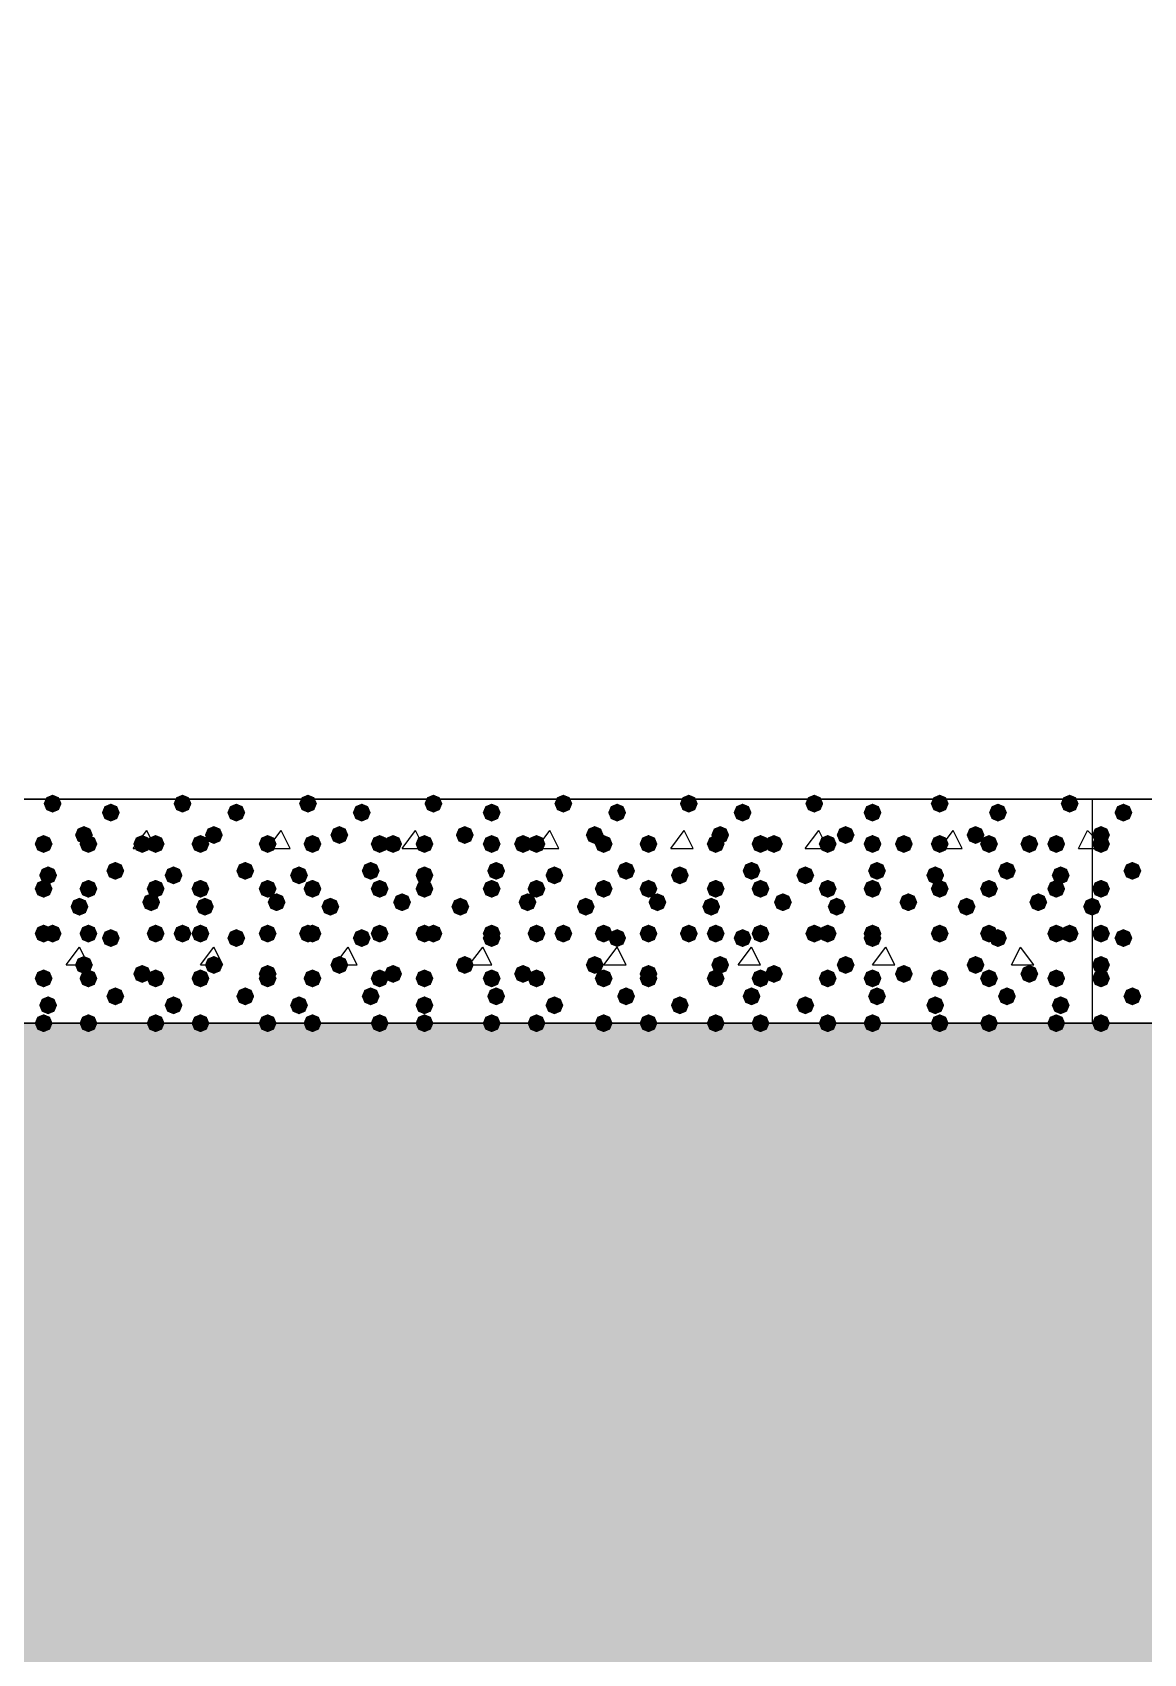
# Model space of a CAD drawing. Header units: millimetres. Extents: x 0 to 420, y 0 to 297.
# Drawn here: x 275.87 to 286.36, y 120.96 to 136.28 of the extents above; entities that cross this region are included whole.
import ezdxf

# ---------------------------------------------------------------- set-up
doc = ezdxf.new("R2010")
doc.units = ezdxf.units.MM
doc.layers.get('0').update_dxf_attribs({"linetype": 'CONTINUOUS'})

msp = doc.modelspace()

# ---------------------------------------------------------------- hatches: boundary and pattern name
at = {"true_color": 0x000008}
for points in [[(276.140333, 128.989667), (276.115463, 128.929871), (276.055667, 128.905), (275.995871, 128.929871), (275.971, 128.989667), (275.995871, 129.049462), (276.055667, 129.074333), (276.115462, 129.049463)], [(276.690667, 128.905), (276.665796, 128.845204), (276.606, 128.820333), (276.546204, 128.845204), (276.521333, 128.905), (276.546204, 128.964796), (276.606, 128.989667), (276.665796, 128.964796)], [(277.368, 128.989667), (277.343129, 128.929871), (277.283333, 128.905), (277.223538, 128.929871), (277.198667, 128.989667), (277.223537, 129.049462), (277.283333, 129.074333), (277.343129, 129.049463)], [(277.876, 128.905), (277.851129, 128.845204), (277.791333, 128.820333), (277.731537, 128.845204), (277.706667, 128.905), (277.731537, 128.964796), (277.791333, 128.989667), (277.851129, 128.964796)], [(278.553333, 128.989667), (278.528462, 128.929871), (278.468667, 128.905), (278.408871, 128.929871), (278.384, 128.989667), (278.408871, 129.049462), (278.468667, 129.074333), (278.528462, 129.049463)], [(279.061333, 128.905), (279.036462, 128.845204), (278.976667, 128.820333), (278.916871, 128.845204), (278.892, 128.905), (278.916871, 128.964796), (278.976667, 128.989667), (279.036462, 128.964796)], [(279.738667, 128.989667), (279.713796, 128.929871), (279.654, 128.905), (279.594204, 128.929871), (279.569333, 128.989667), (279.594204, 129.049462), (279.654, 129.074333), (279.713796, 129.049463)], [(280.289, 128.905), (280.264129, 128.845204), (280.204333, 128.820333), (280.144538, 128.845204), (280.119667, 128.905), (280.144537, 128.964796), (280.204333, 128.989667), (280.264129, 128.964796)], [(280.966333, 128.989667), (280.941462, 128.929871), (280.881667, 128.905), (280.821871, 128.929871), (280.797, 128.989667), (280.821871, 129.049462), (280.881667, 129.074333), (280.941462, 129.049463)], [(281.474333, 128.905), (281.449462, 128.845204), (281.389667, 128.820333), (281.329871, 128.845204), (281.305, 128.905), (281.329871, 128.964796), (281.389667, 128.989667), (281.449462, 128.964796)], [(282.151667, 128.989667), (282.126796, 128.929871), (282.067, 128.905), (282.007204, 128.929871), (281.982333, 128.989667), (282.007204, 129.049462), (282.067, 129.074333), (282.126796, 129.049463)], [(282.659667, 128.905), (282.634796, 128.845204), (282.575, 128.820333), (282.515204, 128.845204), (282.490333, 128.905), (282.515204, 128.964796), (282.575, 128.989667), (282.634796, 128.964796)], [(283.337, 128.989667), (283.312129, 128.929871), (283.252333, 128.905), (283.192538, 128.929871), (283.167667, 128.989667), (283.192537, 129.049462), (283.252333, 129.074333), (283.312129, 129.049463)], [(283.887333, 128.905), (283.862462, 128.845204), (283.802667, 128.820333), (283.742871, 128.845204), (283.718, 128.905), (283.742871, 128.964796), (283.802667, 128.989667), (283.862462, 128.964796)], [(284.522333, 128.989667), (284.497462, 128.929871), (284.437667, 128.905), (284.377871, 128.929871), (284.353, 128.989667), (284.377871, 129.049462), (284.437667, 129.074333), (284.497462, 129.049463)], [(285.072667, 128.905), (285.047796, 128.845204), (284.988, 128.820333), (284.928204, 128.845204), (284.903333, 128.905), (284.928204, 128.964796), (284.988, 128.989667), (285.047796, 128.964796)], [(285.75, 128.989667), (285.725129, 128.929871), (285.665333, 128.905), (285.605537, 128.929871), (285.580667, 128.989667), (285.605537, 129.049462), (285.665333, 129.074333), (285.725129, 129.049463)], [(276.055667, 128.608667), (276.030796, 128.548871), (275.971, 128.524), (275.911204, 128.548871), (275.886333, 128.608667), (275.911204, 128.668462), (275.971, 128.693333), (276.030796, 128.668463)], [(276.436667, 128.693333), (276.411796, 128.633537), (276.352, 128.608667), (276.292204, 128.633537), (276.267333, 128.693333), (276.292204, 128.753129), (276.352, 128.778), (276.411796, 128.753129)], [(276.479, 128.608667), (276.454129, 128.548871), (276.394333, 128.524), (276.334538, 128.548871), (276.309667, 128.608667), (276.334537, 128.668462), (276.394333, 128.693333), (276.454129, 128.668463)], [(276.987, 128.608667), (276.962129, 128.548871), (276.902333, 128.524), (276.842538, 128.548871), (276.817667, 128.608667), (276.842537, 128.668462), (276.902333, 128.693333), (276.962129, 128.668463)], [(277.114, 128.608667), (277.089129, 128.548871), (277.029333, 128.524), (276.969538, 128.548871), (276.944667, 128.608667), (276.969537, 128.668462), (277.029333, 128.693333), (277.089129, 128.668463)], [(277.537333, 128.608667), (277.512462, 128.548871), (277.452667, 128.524), (277.392871, 128.548871), (277.368, 128.608667), (277.392871, 128.668462), (277.452667, 128.693333), (277.512462, 128.668463)], [(277.664333, 128.693333), (277.639462, 128.633537), (277.579667, 128.608667), (277.519871, 128.633537), (277.495, 128.693333), (277.519871, 128.753129), (277.579667, 128.778), (277.639462, 128.753129)], [(278.172333, 128.608667), (278.147462, 128.548871), (278.087667, 128.524), (278.027871, 128.548871), (278.003, 128.608667), (278.027871, 128.668462), (278.087667, 128.693333), (278.147462, 128.668463)], [(278.172333, 128.608667), (278.147462, 128.548871), (278.087667, 128.524), (278.027871, 128.548871), (278.003, 128.608667), (278.027871, 128.668462), (278.087667, 128.693333), (278.147462, 128.668463)], [(278.595667, 128.608667), (278.570796, 128.548871), (278.511, 128.524), (278.451204, 128.548871), (278.426333, 128.608667), (278.451204, 128.668462), (278.511, 128.693333), (278.570796, 128.668463)], [(278.849667, 128.693333), (278.824796, 128.633537), (278.765, 128.608667), (278.705204, 128.633537), (278.680333, 128.693333), (278.705204, 128.753129), (278.765, 128.778), (278.824796, 128.753129)], [(279.230667, 128.608667), (279.205796, 128.548871), (279.146, 128.524), (279.086204, 128.548871), (279.061333, 128.608667), (279.086204, 128.668462), (279.146, 128.693333), (279.205796, 128.668463)], [(279.357667, 128.608667), (279.332796, 128.548871), (279.273, 128.524), (279.213204, 128.548871), (279.188333, 128.608667), (279.213204, 128.668462), (279.273, 128.693333), (279.332796, 128.668463)], [(279.654, 128.608667), (279.629129, 128.548871), (279.569333, 128.524), (279.509537, 128.548871), (279.484667, 128.608667), (279.509537, 128.668462), (279.569333, 128.693333), (279.629129, 128.668463)], [(280.035, 128.693333), (280.010129, 128.633537), (279.950333, 128.608667), (279.890538, 128.633537), (279.865667, 128.693333), (279.890537, 128.753129), (279.950333, 128.778), (280.010129, 128.753129)], [(280.289, 128.608667), (280.264129, 128.548871), (280.204333, 128.524), (280.144538, 128.548871), (280.119667, 128.608667), (280.144537, 128.668462), (280.204333, 128.693333), (280.264129, 128.668463)], [(280.585333, 128.608667), (280.560462, 128.548871), (280.500667, 128.524), (280.440871, 128.548871), (280.416, 128.608667), (280.440871, 128.668462), (280.500667, 128.693333), (280.560462, 128.668463)], [(280.712333, 128.608667), (280.687462, 128.548871), (280.627667, 128.524), (280.567871, 128.548871), (280.543, 128.608667), (280.567871, 128.668462), (280.627667, 128.693333), (280.687462, 128.668463)], [(281.262667, 128.693333), (281.237796, 128.633537), (281.178, 128.608667), (281.118204, 128.633537), (281.093333, 128.693333), (281.118204, 128.753129), (281.178, 128.778), (281.237796, 128.753129)], [(281.347333, 128.608667), (281.322462, 128.548871), (281.262667, 128.524), (281.202871, 128.548871), (281.178, 128.608667), (281.202871, 128.668462), (281.262667, 128.693333), (281.322462, 128.668463)], [(281.770667, 128.608667), (281.745796, 128.548871), (281.686, 128.524), (281.626204, 128.548871), (281.601333, 128.608667), (281.626204, 128.668462), (281.686, 128.693333), (281.745796, 128.668463)], [(281.770667, 128.608667), (281.745796, 128.548871), (281.686, 128.524), (281.626204, 128.548871), (281.601333, 128.608667), (281.626204, 128.668462), (281.686, 128.693333), (281.745796, 128.668463)], [(282.405667, 128.608667), (282.380796, 128.548871), (282.321, 128.524), (282.261204, 128.548871), (282.236333, 128.608667), (282.261204, 128.668462), (282.321, 128.693333), (282.380796, 128.668463)], [(282.448, 128.693333), (282.423129, 128.633537), (282.363333, 128.608667), (282.303538, 128.633537), (282.278667, 128.693333), (282.303537, 128.753129), (282.363333, 128.778), (282.423129, 128.753129)], [(282.829, 128.608667), (282.804129, 128.548871), (282.744333, 128.524), (282.684538, 128.548871), (282.659667, 128.608667), (282.684537, 128.668462), (282.744333, 128.693333), (282.804129, 128.668463)], [(282.956, 128.608667), (282.931129, 128.548871), (282.871333, 128.524), (282.811537, 128.548871), (282.786667, 128.608667), (282.811537, 128.668462), (282.871333, 128.693333), (282.931129, 128.668463)], [(283.464, 128.608667), (283.439129, 128.548871), (283.379333, 128.524), (283.319538, 128.548871), (283.294667, 128.608667), (283.319537, 128.668462), (283.379333, 128.693333), (283.439129, 128.668463)], [(283.633333, 128.693333), (283.608462, 128.633537), (283.548667, 128.608667), (283.488871, 128.633537), (283.464, 128.693333), (283.488871, 128.753129), (283.548667, 128.778), (283.608462, 128.753129)], [(283.887333, 128.608667), (283.862462, 128.548871), (283.802667, 128.524), (283.742871, 128.548871), (283.718, 128.608667), (283.742871, 128.668462), (283.802667, 128.693333), (283.862462, 128.668463)], [(284.183667, 128.608667), (284.158796, 128.548871), (284.099, 128.524), (284.039204, 128.548871), (284.014333, 128.608667), (284.039204, 128.668462), (284.099, 128.693333), (284.158796, 128.668463)], [(284.522333, 128.608667), (284.497462, 128.548871), (284.437667, 128.524), (284.377871, 128.548871), (284.353, 128.608667), (284.377871, 128.668462), (284.437667, 128.693333), (284.497462, 128.668463)], [(284.861, 128.693333), (284.836129, 128.633537), (284.776333, 128.608667), (284.716537, 128.633537), (284.691667, 128.693333), (284.716537, 128.753129), (284.776333, 128.778), (284.836129, 128.753129)], [(284.988, 128.608667), (284.963129, 128.548871), (284.903333, 128.524), (284.843538, 128.548871), (284.818667, 128.608667), (284.843537, 128.668462), (284.903333, 128.693333), (284.963129, 128.668463)], [(285.369, 128.608667), (285.344129, 128.548871), (285.284333, 128.524), (285.224538, 128.548871), (285.199667, 128.608667), (285.224537, 128.668462), (285.284333, 128.693333), (285.344129, 128.668463)], [(285.623, 128.608667), (285.598129, 128.548871), (285.538333, 128.524), (285.478538, 128.548871), (285.453667, 128.608667), (285.478537, 128.668462), (285.538333, 128.693333), (285.598129, 128.668463)], [(276.098, 128.312333), (276.073129, 128.252537), (276.013333, 128.227667), (275.953538, 128.252537), (275.928667, 128.312333), (275.953537, 128.372129), (276.013333, 128.397), (276.073129, 128.372129)], [(276.733, 128.354667), (276.708129, 128.294871), (276.648333, 128.27), (276.588538, 128.294871), (276.563667, 128.354667), (276.588537, 128.414462), (276.648333, 128.439333), (276.708129, 128.414463)], [(277.283333, 128.312333), (277.258462, 128.252537), (277.198667, 128.227667), (277.138871, 128.252537), (277.114, 128.312333), (277.138871, 128.372129), (277.198667, 128.397), (277.258462, 128.372129)], [(277.960667, 128.354667), (277.935796, 128.294871), (277.876, 128.27), (277.816204, 128.294871), (277.791333, 128.354667), (277.816204, 128.414462), (277.876, 128.439333), (277.935796, 128.414463)], [(278.468667, 128.312333), (278.443796, 128.252537), (278.384, 128.227667), (278.324204, 128.252537), (278.299333, 128.312333), (278.324204, 128.372129), (278.384, 128.397), (278.443796, 128.372129)], [(279.146, 128.354667), (279.121129, 128.294871), (279.061333, 128.27), (279.001537, 128.294871), (278.976667, 128.354667), (279.001537, 128.414462), (279.061333, 128.439333), (279.121129, 128.414463)], [(279.654, 128.312333), (279.629129, 128.252537), (279.569333, 128.227667), (279.509537, 128.252537), (279.484667, 128.312333), (279.509537, 128.372129), (279.569333, 128.397), (279.629129, 128.372129)], [(280.331333, 128.354667), (280.306462, 128.294871), (280.246667, 128.27), (280.186871, 128.294871), (280.162, 128.354667), (280.186871, 128.414462), (280.246667, 128.439333), (280.306462, 128.414463)], [(280.881667, 128.312333), (280.856796, 128.252537), (280.797, 128.227667), (280.737204, 128.252537), (280.712333, 128.312333), (280.737204, 128.372129), (280.797, 128.397), (280.856796, 128.372129)], [(281.559, 128.354667), (281.534129, 128.294871), (281.474333, 128.27), (281.414538, 128.294871), (281.389667, 128.354667), (281.414537, 128.414462), (281.474333, 128.439333), (281.534129, 128.414463)], [(282.067, 128.312333), (282.042129, 128.252537), (281.982333, 128.227667), (281.922538, 128.252537), (281.897667, 128.312333), (281.922537, 128.372129), (281.982333, 128.397), (282.042129, 128.372129)], [(282.744333, 128.354667), (282.719462, 128.294871), (282.659667, 128.27), (282.599871, 128.294871), (282.575, 128.354667), (282.599871, 128.414462), (282.659667, 128.439333), (282.719462, 128.414463)], [(283.252333, 128.312333), (283.227463, 128.252537), (283.167667, 128.227667), (283.107871, 128.252537), (283.083, 128.312333), (283.107871, 128.372129), (283.167667, 128.397), (283.227462, 128.372129)], [(283.929667, 128.354667), (283.904796, 128.294871), (283.845, 128.27), (283.785204, 128.294871), (283.760333, 128.354667), (283.785204, 128.414462), (283.845, 128.439333), (283.904796, 128.414463)], [(284.48, 128.312333), (284.455129, 128.252537), (284.395333, 128.227667), (284.335537, 128.252537), (284.310667, 128.312333), (284.335537, 128.372129), (284.395333, 128.397), (284.455129, 128.372129)], [(285.157333, 128.354667), (285.132462, 128.294871), (285.072667, 128.27), (285.012871, 128.294871), (284.988, 128.354667), (285.012871, 128.414462), (285.072667, 128.439333), (285.132462, 128.414463)], [(285.665333, 128.312333), (285.640463, 128.252537), (285.580667, 128.227667), (285.520871, 128.252537), (285.496, 128.312333), (285.520871, 128.372129), (285.580667, 128.397), (285.640462, 128.372129)], [(276.055667, 128.185333), (276.030796, 128.125538), (275.971, 128.100667), (275.911204, 128.125538), (275.886333, 128.185333), (275.911204, 128.245129), (275.971, 128.27), (276.030796, 128.245129)], [(276.479, 128.185333), (276.454129, 128.125538), (276.394333, 128.100667), (276.334538, 128.125538), (276.309667, 128.185333), (276.334537, 128.245129), (276.394333, 128.27), (276.454129, 128.245129)], [(277.114, 128.185333), (277.089129, 128.125538), (277.029333, 128.100667), (276.969538, 128.125538), (276.944667, 128.185333), (276.969537, 128.245129), (277.029333, 128.27), (277.089129, 128.245129)], [(277.537333, 128.185333), (277.512462, 128.125538), (277.452667, 128.100667), (277.392871, 128.125538), (277.368, 128.185333), (277.392871, 128.245129), (277.452667, 128.27), (277.512462, 128.245129)], [(278.172333, 128.185333), (278.147462, 128.125538), (278.087667, 128.100667), (278.027871, 128.125538), (278.003, 128.185333), (278.027871, 128.245129), (278.087667, 128.27), (278.147462, 128.245129)], [(278.595667, 128.185333), (278.570796, 128.125538), (278.511, 128.100667), (278.451204, 128.125538), (278.426333, 128.185333), (278.451204, 128.245129), (278.511, 128.27), (278.570796, 128.245129)], [(279.230667, 128.185333), (279.205796, 128.125538), (279.146, 128.100667), (279.086204, 128.125538), (279.061333, 128.185333), (279.086204, 128.245129), (279.146, 128.27), (279.205796, 128.245129)], [(279.654, 128.185333), (279.629129, 128.125538), (279.569333, 128.100667), (279.509537, 128.125538), (279.484667, 128.185333), (279.509537, 128.245129), (279.569333, 128.27), (279.629129, 128.245129)], [(280.289, 128.185333), (280.264129, 128.125538), (280.204333, 128.100667), (280.144538, 128.125538), (280.119667, 128.185333), (280.144537, 128.245129), (280.204333, 128.27), (280.264129, 128.245129)], [(280.712333, 128.185333), (280.687462, 128.125538), (280.627667, 128.100667), (280.567871, 128.125538), (280.543, 128.185333), (280.567871, 128.245129), (280.627667, 128.27), (280.687462, 128.245129)], [(281.347333, 128.185333), (281.322462, 128.125538), (281.262667, 128.100667), (281.202871, 128.125538), (281.178, 128.185333), (281.202871, 128.245129), (281.262667, 128.27), (281.322462, 128.245129)], [(281.770667, 128.185333), (281.745796, 128.125538), (281.686, 128.100667), (281.626204, 128.125538), (281.601333, 128.185333), (281.626204, 128.245129), (281.686, 128.27), (281.745796, 128.245129)], [(282.405667, 128.185333), (282.380796, 128.125538), (282.321, 128.100667), (282.261204, 128.125538), (282.236333, 128.185333), (282.261204, 128.245129), (282.321, 128.27), (282.380796, 128.245129)], [(282.829, 128.185333), (282.804129, 128.125538), (282.744333, 128.100667), (282.684538, 128.125538), (282.659667, 128.185333), (282.684537, 128.245129), (282.744333, 128.27), (282.804129, 128.245129)], [(283.464, 128.185333), (283.439129, 128.125538), (283.379333, 128.100667), (283.319538, 128.125538), (283.294667, 128.185333), (283.319537, 128.245129), (283.379333, 128.27), (283.439129, 128.245129)], [(283.887333, 128.185333), (283.862462, 128.125538), (283.802667, 128.100667), (283.742871, 128.125538), (283.718, 128.185333), (283.742871, 128.245129), (283.802667, 128.27), (283.862462, 128.245129)], [(284.522333, 128.185333), (284.497462, 128.125538), (284.437667, 128.100667), (284.377871, 128.125538), (284.353, 128.185333), (284.377871, 128.245129), (284.437667, 128.27), (284.497462, 128.245129)], [(284.988, 128.185333), (284.963129, 128.125538), (284.903333, 128.100667), (284.843538, 128.125538), (284.818667, 128.185333), (284.843537, 128.245129), (284.903333, 128.27), (284.963129, 128.245129)], [(285.623, 128.185333), (285.598129, 128.125538), (285.538333, 128.100667), (285.478538, 128.125538), (285.453667, 128.185333), (285.478537, 128.245129), (285.538333, 128.27), (285.598129, 128.245129)], [(276.394333, 128.016), (276.369462, 127.956204), (276.309667, 127.931333), (276.249871, 127.956204), (276.225, 128.016), (276.249871, 128.075796), (276.309667, 128.100667), (276.369462, 128.075796)], [(277.071667, 128.058333), (277.046796, 127.998538), (276.987, 127.973667), (276.927204, 127.998538), (276.902333, 128.058333), (276.927204, 128.118129), (276.987, 128.143), (277.046796, 128.118129)], [(277.579667, 128.016), (277.554796, 127.956204), (277.495, 127.931333), (277.435204, 127.956204), (277.410333, 128.016), (277.435204, 128.075796), (277.495, 128.100667), (277.554796, 128.075796)], [(278.257, 128.058333), (278.232129, 127.998538), (278.172333, 127.973667), (278.112538, 127.998538), (278.087667, 128.058333), (278.112537, 128.118129), (278.172333, 128.143), (278.232129, 128.118129)], [(278.765, 128.016), (278.740129, 127.956204), (278.680333, 127.931333), (278.620538, 127.956204), (278.595667, 128.016), (278.620537, 128.075796), (278.680333, 128.100667), (278.740129, 128.075796)], [(279.442333, 128.058333), (279.417462, 127.998538), (279.357667, 127.973667), (279.297871, 127.998538), (279.273, 128.058333), (279.297871, 128.118129), (279.357667, 128.143), (279.417462, 128.118129)], [(279.992667, 128.016), (279.967796, 127.956204), (279.908, 127.931333), (279.848204, 127.956204), (279.823333, 128.016), (279.848204, 128.075796), (279.908, 128.100667), (279.967796, 128.075796)], [(280.627667, 128.058333), (280.602796, 127.998538), (280.543, 127.973667), (280.483204, 127.998538), (280.458333, 128.058333), (280.483204, 128.118129), (280.543, 128.143), (280.602796, 128.118129)], [(281.178, 128.016), (281.153129, 127.956204), (281.093333, 127.931333), (281.033537, 127.956204), (281.008667, 128.016), (281.033537, 128.075796), (281.093333, 128.100667), (281.153129, 128.075796)], [(281.855333, 128.058333), (281.830462, 127.998538), (281.770667, 127.973667), (281.710871, 127.998538), (281.686, 128.058333), (281.710871, 128.118129), (281.770667, 128.143), (281.830462, 128.118129)], [(282.363333, 128.016), (282.338462, 127.956204), (282.278667, 127.931333), (282.218871, 127.956204), (282.194, 128.016), (282.218871, 128.075796), (282.278667, 128.100667), (282.338462, 128.075796)], [(283.040667, 128.058333), (283.015796, 127.998538), (282.956, 127.973667), (282.896204, 127.998538), (282.871333, 128.058333), (282.896204, 128.118129), (282.956, 128.143), (283.015796, 128.118129)], [(283.548667, 128.016), (283.523796, 127.956204), (283.464, 127.931333), (283.404204, 127.956204), (283.379333, 128.016), (283.404204, 128.075796), (283.464, 128.100667), (283.523796, 128.075796)], [(284.226, 128.058333), (284.201129, 127.998538), (284.141333, 127.973667), (284.081537, 127.998538), (284.056667, 128.058333), (284.081537, 128.118129), (284.141333, 128.143), (284.201129, 128.118129)], [(284.776333, 128.016), (284.751463, 127.956204), (284.691667, 127.931333), (284.631871, 127.956204), (284.607, 128.016), (284.631871, 128.075796), (284.691667, 128.100667), (284.751462, 128.075796)], [(285.453667, 128.058333), (285.428796, 127.998538), (285.369, 127.973667), (285.309204, 127.998538), (285.284333, 128.058333), (285.309204, 128.118129), (285.369, 128.143), (285.428796, 128.118129)], [(276.055667, 127.762), (276.030796, 127.702204), (275.971, 127.677333), (275.911204, 127.702204), (275.886333, 127.762), (275.911204, 127.821796), (275.971, 127.846667), (276.030796, 127.821796)], [(276.140333, 127.762), (276.115463, 127.702204), (276.055667, 127.677333), (275.995871, 127.702204), (275.971, 127.762), (275.995871, 127.821796), (276.055667, 127.846667), (276.115462, 127.821796)], [(276.479, 127.762), (276.454129, 127.702204), (276.394333, 127.677333), (276.334538, 127.702204), (276.309667, 127.762), (276.334537, 127.821796), (276.394333, 127.846667), (276.454129, 127.821796)], [(276.690667, 127.719667), (276.665796, 127.659871), (276.606, 127.635), (276.546204, 127.659871), (276.521333, 127.719667), (276.546204, 127.779462), (276.606, 127.804333), (276.665796, 127.779463)], [(277.114, 127.762), (277.089129, 127.702204), (277.029333, 127.677333), (276.969538, 127.702204), (276.944667, 127.762), (276.969537, 127.821796), (277.029333, 127.846667), (277.089129, 127.821796)], [(277.368, 127.762), (277.343129, 127.702204), (277.283333, 127.677333), (277.223538, 127.702204), (277.198667, 127.762), (277.223537, 127.821796), (277.283333, 127.846667), (277.343129, 127.821796)], [(277.537333, 127.762), (277.512462, 127.702204), (277.452667, 127.677333), (277.392871, 127.702204), (277.368, 127.762), (277.392871, 127.821796), (277.452667, 127.846667), (277.512462, 127.821796)], [(277.876, 127.719667), (277.851129, 127.659871), (277.791333, 127.635), (277.731537, 127.659871), (277.706667, 127.719667), (277.731537, 127.779462), (277.791333, 127.804333), (277.851129, 127.779463)], [(278.172333, 127.762), (278.147462, 127.702204), (278.087667, 127.677333), (278.027871, 127.702204), (278.003, 127.762), (278.027871, 127.821796), (278.087667, 127.846667), (278.147462, 127.821796)], [(278.553333, 127.762), (278.528462, 127.702204), (278.468667, 127.677333), (278.408871, 127.702204), (278.384, 127.762), (278.408871, 127.821796), (278.468667, 127.846667), (278.528462, 127.821796)], [(278.595667, 127.762), (278.570796, 127.702204), (278.511, 127.677333), (278.451204, 127.702204), (278.426333, 127.762), (278.451204, 127.821796), (278.511, 127.846667), (278.570796, 127.821796)], [(279.061333, 127.719667), (279.036462, 127.659871), (278.976667, 127.635), (278.916871, 127.659871), (278.892, 127.719667), (278.916871, 127.779462), (278.976667, 127.804333), (279.036462, 127.779463)], [(279.230667, 127.762), (279.205796, 127.702204), (279.146, 127.677333), (279.086204, 127.702204), (279.061333, 127.762), (279.086204, 127.821796), (279.146, 127.846667), (279.205796, 127.821796)], [(279.654, 127.762), (279.629129, 127.702204), (279.569333, 127.677333), (279.509537, 127.702204), (279.484667, 127.762), (279.509537, 127.821796), (279.569333, 127.846667), (279.629129, 127.821796)], [(279.738667, 127.762), (279.713796, 127.702204), (279.654, 127.677333), (279.594204, 127.702204), (279.569333, 127.762), (279.594204, 127.821796), (279.654, 127.846667), (279.713796, 127.821796)], [(280.289, 127.762), (280.264129, 127.702204), (280.204333, 127.677333), (280.144538, 127.702204), (280.119667, 127.762), (280.144537, 127.821796), (280.204333, 127.846667), (280.264129, 127.821796)], [(280.289, 127.719667), (280.264129, 127.659871), (280.204333, 127.635), (280.144538, 127.659871), (280.119667, 127.719667), (280.144537, 127.779462), (280.204333, 127.804333), (280.264129, 127.779463)], [(280.712333, 127.762), (280.687462, 127.702204), (280.627667, 127.677333), (280.567871, 127.702204), (280.543, 127.762), (280.567871, 127.821796), (280.627667, 127.846667), (280.687462, 127.821796)], [(280.966333, 127.762), (280.941462, 127.702204), (280.881667, 127.677333), (280.821871, 127.702204), (280.797, 127.762), (280.821871, 127.821796), (280.881667, 127.846667), (280.941462, 127.821796)], [(281.347333, 127.762), (281.322462, 127.702204), (281.262667, 127.677333), (281.202871, 127.702204), (281.178, 127.762), (281.202871, 127.821796), (281.262667, 127.846667), (281.322462, 127.821796)], [(281.474333, 127.719667), (281.449462, 127.659871), (281.389667, 127.635), (281.329871, 127.659871), (281.305, 127.719667), (281.329871, 127.779462), (281.389667, 127.804333), (281.449462, 127.779463)], [(281.770667, 127.762), (281.745796, 127.702204), (281.686, 127.677333), (281.626204, 127.702204), (281.601333, 127.762), (281.626204, 127.821796), (281.686, 127.846667), (281.745796, 127.821796)], [(282.151667, 127.762), (282.126796, 127.702204), (282.067, 127.677333), (282.007204, 127.702204), (281.982333, 127.762), (282.007204, 127.821796), (282.067, 127.846667), (282.126796, 127.821796)], [(282.405667, 127.762), (282.380796, 127.702204), (282.321, 127.677333), (282.261204, 127.702204), (282.236333, 127.762), (282.261204, 127.821796), (282.321, 127.846667), (282.380796, 127.821796)], [(282.659667, 127.719667), (282.634796, 127.659871), (282.575, 127.635), (282.515204, 127.659871), (282.490333, 127.719667), (282.515204, 127.779462), (282.575, 127.804333), (282.634796, 127.779463)], [(282.829, 127.762), (282.804129, 127.702204), (282.744333, 127.677333), (282.684538, 127.702204), (282.659667, 127.762), (282.684537, 127.821796), (282.744333, 127.846667), (282.804129, 127.821796)], [(283.337, 127.762), (283.312129, 127.702204), (283.252333, 127.677333), (283.192538, 127.702204), (283.167667, 127.762), (283.192537, 127.821796), (283.252333, 127.846667), (283.312129, 127.821796)], [(283.464, 127.762), (283.439129, 127.702204), (283.379333, 127.677333), (283.319538, 127.702204), (283.294667, 127.762), (283.319537, 127.821796), (283.379333, 127.846667), (283.439129, 127.821796)], [(283.887333, 127.762), (283.862462, 127.702204), (283.802667, 127.677333), (283.742871, 127.702204), (283.718, 127.762), (283.742871, 127.821796), (283.802667, 127.846667), (283.862462, 127.821796)], [(283.887333, 127.719667), (283.862462, 127.659871), (283.802667, 127.635), (283.742871, 127.659871), (283.718, 127.719667), (283.742871, 127.779462), (283.802667, 127.804333), (283.862462, 127.779463)], [(284.522333, 127.762), (284.497462, 127.702204), (284.437667, 127.677333), (284.377871, 127.702204), (284.353, 127.762), (284.377871, 127.821796), (284.437667, 127.846667), (284.497462, 127.821796)], [(284.522333, 127.762), (284.497462, 127.702204), (284.437667, 127.677333), (284.377871, 127.702204), (284.353, 127.762), (284.377871, 127.821796), (284.437667, 127.846667), (284.497462, 127.821796)], [(284.988, 127.762), (284.963129, 127.702204), (284.903333, 127.677333), (284.843538, 127.702204), (284.818667, 127.762), (284.843537, 127.821796), (284.903333, 127.846667), (284.963129, 127.821796)], [(285.072667, 127.719667), (285.047796, 127.659871), (284.988, 127.635), (284.928204, 127.659871), (284.903333, 127.719667), (284.928204, 127.779462), (284.988, 127.804333), (285.047796, 127.779463)], [(285.623, 127.762), (285.598129, 127.702204), (285.538333, 127.677333), (285.478538, 127.702204), (285.453667, 127.762), (285.478537, 127.821796), (285.538333, 127.846667), (285.598129, 127.821796)], [(285.75, 127.762), (285.725129, 127.702204), (285.665333, 127.677333), (285.605537, 127.702204), (285.580667, 127.762), (285.605537, 127.821796), (285.665333, 127.846667), (285.725129, 127.821796)], [(276.436667, 127.465667), (276.411796, 127.405871), (276.352, 127.381), (276.292204, 127.405871), (276.267333, 127.465667), (276.292204, 127.525462), (276.352, 127.550333), (276.411796, 127.525463)], [(276.987, 127.381), (276.962129, 127.321204), (276.902333, 127.296333), (276.842538, 127.321204), (276.817667, 127.381), (276.842537, 127.440796), (276.902333, 127.465667), (276.962129, 127.440796)], [(277.664333, 127.465667), (277.639462, 127.405871), (277.579667, 127.381), (277.519871, 127.405871), (277.495, 127.465667), (277.519871, 127.525462), (277.579667, 127.550333), (277.639462, 127.525463)], [(278.172333, 127.381), (278.147462, 127.321204), (278.087667, 127.296333), (278.027871, 127.321204), (278.003, 127.381), (278.027871, 127.440796), (278.087667, 127.465667), (278.147462, 127.440796)], [(278.849667, 127.465667), (278.824796, 127.405871), (278.765, 127.381), (278.705204, 127.405871), (278.680333, 127.465667), (278.705204, 127.525462), (278.765, 127.550333), (278.824796, 127.525463)], [(279.357667, 127.381), (279.332796, 127.321204), (279.273, 127.296333), (279.213204, 127.321204), (279.188333, 127.381), (279.213204, 127.440796), (279.273, 127.465667), (279.332796, 127.440796)], [(280.035, 127.465667), (280.010129, 127.405871), (279.950333, 127.381), (279.890538, 127.405871), (279.865667, 127.465667), (279.890537, 127.525462), (279.950333, 127.550333), (280.010129, 127.525463)], [(280.585333, 127.381), (280.560462, 127.321204), (280.500667, 127.296333), (280.440871, 127.321204), (280.416, 127.381), (280.440871, 127.440796), (280.500667, 127.465667), (280.560462, 127.440796)], [(281.262667, 127.465667), (281.237796, 127.405871), (281.178, 127.381), (281.118204, 127.405871), (281.093333, 127.465667), (281.118204, 127.525462), (281.178, 127.550333), (281.237796, 127.525463)], [(281.770667, 127.381), (281.745796, 127.321204), (281.686, 127.296333), (281.626204, 127.321204), (281.601333, 127.381), (281.626204, 127.440796), (281.686, 127.465667), (281.745796, 127.440796)], [(282.448, 127.465667), (282.423129, 127.405871), (282.363333, 127.381), (282.303538, 127.405871), (282.278667, 127.465667), (282.303537, 127.525462), (282.363333, 127.550333), (282.423129, 127.525463)], [(282.956, 127.381), (282.931129, 127.321204), (282.871333, 127.296333), (282.811537, 127.321204), (282.786667, 127.381), (282.811537, 127.440796), (282.871333, 127.465667), (282.931129, 127.440796)], [(283.633333, 127.465667), (283.608462, 127.405871), (283.548667, 127.381), (283.488871, 127.405871), (283.464, 127.465667), (283.488871, 127.525462), (283.548667, 127.550333), (283.608462, 127.525463)], [(284.183667, 127.381), (284.158796, 127.321204), (284.099, 127.296333), (284.039204, 127.321204), (284.014333, 127.381), (284.039204, 127.440796), (284.099, 127.465667), (284.158796, 127.440796)], [(284.861, 127.465667), (284.836129, 127.405871), (284.776333, 127.381), (284.716537, 127.405871), (284.691667, 127.465667), (284.716537, 127.525462), (284.776333, 127.550333), (284.836129, 127.525463)], [(285.369, 127.381), (285.344129, 127.321204), (285.284333, 127.296333), (285.224538, 127.321204), (285.199667, 127.381), (285.224537, 127.440796), (285.284333, 127.465667), (285.344129, 127.440796)], [(276.055667, 127.338667), (276.030796, 127.278871), (275.971, 127.254), (275.911204, 127.278871), (275.886333, 127.338667), (275.911204, 127.398462), (275.971, 127.423333), (276.030796, 127.398463)], [(276.479, 127.338667), (276.454129, 127.278871), (276.394333, 127.254), (276.334538, 127.278871), (276.309667, 127.338667), (276.334537, 127.398462), (276.394333, 127.423333), (276.454129, 127.398463)], [(277.114, 127.338667), (277.089129, 127.278871), (277.029333, 127.254), (276.969538, 127.278871), (276.944667, 127.338667), (276.969537, 127.398462), (277.029333, 127.423333), (277.089129, 127.398463)], [(277.537333, 127.338667), (277.512462, 127.278871), (277.452667, 127.254), (277.392871, 127.278871), (277.368, 127.338667), (277.392871, 127.398462), (277.452667, 127.423333), (277.512462, 127.398463)], [(278.172333, 127.338667), (278.147462, 127.278871), (278.087667, 127.254), (278.027871, 127.278871), (278.003, 127.338667), (278.027871, 127.398462), (278.087667, 127.423333), (278.147462, 127.398463)], [(278.595667, 127.338667), (278.570796, 127.278871), (278.511, 127.254), (278.451204, 127.278871), (278.426333, 127.338667), (278.451204, 127.398462), (278.511, 127.423333), (278.570796, 127.398463)], [(279.230667, 127.338667), (279.205796, 127.278871), (279.146, 127.254), (279.086204, 127.278871), (279.061333, 127.338667), (279.086204, 127.398462), (279.146, 127.423333), (279.205796, 127.398463)], [(279.654, 127.338667), (279.629129, 127.278871), (279.569333, 127.254), (279.509537, 127.278871), (279.484667, 127.338667), (279.509537, 127.398462), (279.569333, 127.423333), (279.629129, 127.398463)], [(280.289, 127.338667), (280.264129, 127.278871), (280.204333, 127.254), (280.144538, 127.278871), (280.119667, 127.338667), (280.144537, 127.398462), (280.204333, 127.423333), (280.264129, 127.398463)], [(280.712333, 127.338667), (280.687462, 127.278871), (280.627667, 127.254), (280.567871, 127.278871), (280.543, 127.338667), (280.567871, 127.398462), (280.627667, 127.423333), (280.687462, 127.398463)], [(281.347333, 127.338667), (281.322462, 127.278871), (281.262667, 127.254), (281.202871, 127.278871), (281.178, 127.338667), (281.202871, 127.398462), (281.262667, 127.423333), (281.322462, 127.398463)], [(281.770667, 127.338667), (281.745796, 127.278871), (281.686, 127.254), (281.626204, 127.278871), (281.601333, 127.338667), (281.626204, 127.398462), (281.686, 127.423333), (281.745796, 127.398463)], [(282.405667, 127.338667), (282.380796, 127.278871), (282.321, 127.254), (282.261204, 127.278871), (282.236333, 127.338667), (282.261204, 127.398462), (282.321, 127.423333), (282.380796, 127.398463)], [(282.829, 127.338667), (282.804129, 127.278871), (282.744333, 127.254), (282.684538, 127.278871), (282.659667, 127.338667), (282.684537, 127.398462), (282.744333, 127.423333), (282.804129, 127.398463)], [(283.464, 127.338667), (283.439129, 127.278871), (283.379333, 127.254), (283.319538, 127.278871), (283.294667, 127.338667), (283.319537, 127.398462), (283.379333, 127.423333), (283.439129, 127.398463)], [(283.887333, 127.338667), (283.862462, 127.278871), (283.802667, 127.254), (283.742871, 127.278871), (283.718, 127.338667), (283.742871, 127.398462), (283.802667, 127.423333), (283.862462, 127.398463)], [(284.522333, 127.338667), (284.497462, 127.278871), (284.437667, 127.254), (284.377871, 127.278871), (284.353, 127.338667), (284.377871, 127.398462), (284.437667, 127.423333), (284.497462, 127.398463)], [(284.988, 127.338667), (284.963129, 127.278871), (284.903333, 127.254), (284.843538, 127.278871), (284.818667, 127.338667), (284.843537, 127.398462), (284.903333, 127.423333), (284.963129, 127.398463)], [(285.623, 127.338667), (285.598129, 127.278871), (285.538333, 127.254), (285.478538, 127.278871), (285.453667, 127.338667), (285.478537, 127.398462), (285.538333, 127.423333), (285.598129, 127.398463)], [(276.098, 127.084667), (276.073129, 127.024871), (276.013333, 127), (275.953538, 127.024871), (275.928667, 127.084667), (275.953537, 127.144462), (276.013333, 127.169333), (276.073129, 127.144463)], [(276.733, 127.169333), (276.708129, 127.109537), (276.648333, 127.084667), (276.588538, 127.109537), (276.563667, 127.169333), (276.588537, 127.229129), (276.648333, 127.254), (276.708129, 127.229129)], [(277.283333, 127.084667), (277.258462, 127.024871), (277.198667, 127), (277.138871, 127.024871), (277.114, 127.084667), (277.138871, 127.144462), (277.198667, 127.169333), (277.258462, 127.144463)], [(277.960667, 127.169333), (277.935796, 127.109537), (277.876, 127.084667), (277.816204, 127.109537), (277.791333, 127.169333), (277.816204, 127.229129), (277.876, 127.254), (277.935796, 127.229129)], [(278.468667, 127.084667), (278.443796, 127.024871), (278.384, 127), (278.324204, 127.024871), (278.299333, 127.084667), (278.324204, 127.144462), (278.384, 127.169333), (278.443796, 127.144463)], [(279.146, 127.169333), (279.121129, 127.109537), (279.061333, 127.084667), (279.001537, 127.109537), (278.976667, 127.169333), (279.001537, 127.229129), (279.061333, 127.254), (279.121129, 127.229129)], [(279.654, 127.084667), (279.629129, 127.024871), (279.569333, 127), (279.509537, 127.024871), (279.484667, 127.084667), (279.509537, 127.144462), (279.569333, 127.169333), (279.629129, 127.144463)], [(280.331333, 127.169333), (280.306462, 127.109537), (280.246667, 127.084667), (280.186871, 127.109537), (280.162, 127.169333), (280.186871, 127.229129), (280.246667, 127.254), (280.306462, 127.229129)], [(280.881667, 127.084667), (280.856796, 127.024871), (280.797, 127), (280.737204, 127.024871), (280.712333, 127.084667), (280.737204, 127.144462), (280.797, 127.169333), (280.856796, 127.144463)], [(281.559, 127.169333), (281.534129, 127.109537), (281.474333, 127.084667), (281.414538, 127.109537), (281.389667, 127.169333), (281.414537, 127.229129), (281.474333, 127.254), (281.534129, 127.229129)], [(282.067, 127.084667), (282.042129, 127.024871), (281.982333, 127), (281.922538, 127.024871), (281.897667, 127.084667), (281.922537, 127.144462), (281.982333, 127.169333), (282.042129, 127.144463)], [(282.744333, 127.169333), (282.719462, 127.109537), (282.659667, 127.084667), (282.599871, 127.109537), (282.575, 127.169333), (282.599871, 127.229129), (282.659667, 127.254), (282.719462, 127.229129)], [(283.252333, 127.084667), (283.227463, 127.024871), (283.167667, 127), (283.107871, 127.024871), (283.083, 127.084667), (283.107871, 127.144462), (283.167667, 127.169333), (283.227462, 127.144463)], [(283.929667, 127.169333), (283.904796, 127.109537), (283.845, 127.084667), (283.785204, 127.109537), (283.760333, 127.169333), (283.785204, 127.229129), (283.845, 127.254), (283.904796, 127.229129)], [(284.48, 127.084667), (284.455129, 127.024871), (284.395333, 127), (284.335537, 127.024871), (284.310667, 127.084667), (284.335537, 127.144462), (284.395333, 127.169333), (284.455129, 127.144463)], [(285.157333, 127.169333), (285.132462, 127.109537), (285.072667, 127.084667), (285.012871, 127.109537), (284.988, 127.169333), (285.012871, 127.229129), (285.072667, 127.254), (285.132462, 127.229129)], [(285.665333, 127.084667), (285.640463, 127.024871), (285.580667, 127), (285.520871, 127.024871), (285.496, 127.084667), (285.520871, 127.144462), (285.580667, 127.169333), (285.640462, 127.144463)], [(276.055667, 126.915333), (276.030796, 126.855538), (275.971, 126.830667), (275.911204, 126.855538), (275.886333, 126.915333), (275.911204, 126.975129), (275.971, 127), (276.030796, 126.975129)], [(276.479, 126.915333), (276.454129, 126.855538), (276.394333, 126.830667), (276.334538, 126.855538), (276.309667, 126.915333), (276.334537, 126.975129), (276.394333, 127), (276.454129, 126.975129)], [(277.114, 126.915333), (277.089129, 126.855538), (277.029333, 126.830667), (276.969538, 126.855538), (276.944667, 126.915333), (276.969537, 126.975129), (277.029333, 127), (277.089129, 126.975129)], [(277.537333, 126.915333), (277.512462, 126.855538), (277.452667, 126.830667), (277.392871, 126.855538), (277.368, 126.915333), (277.392871, 126.975129), (277.452667, 127), (277.512462, 126.975129)], [(278.172333, 126.915333), (278.147462, 126.855538), (278.087667, 126.830667), (278.027871, 126.855538), (278.003, 126.915333), (278.027871, 126.975129), (278.087667, 127), (278.147462, 126.975129)], [(278.595667, 126.915333), (278.570796, 126.855538), (278.511, 126.830667), (278.451204, 126.855538), (278.426333, 126.915333), (278.451204, 126.975129), (278.511, 127), (278.570796, 126.975129)], [(279.230667, 126.915333), (279.205796, 126.855538), (279.146, 126.830667), (279.086204, 126.855538), (279.061333, 126.915333), (279.086204, 126.975129), (279.146, 127), (279.205796, 126.975129)], [(279.654, 126.915333), (279.629129, 126.855538), (279.569333, 126.830667), (279.509537, 126.855538), (279.484667, 126.915333), (279.509537, 126.975129), (279.569333, 127), (279.629129, 126.975129)], [(280.289, 126.915333), (280.264129, 126.855538), (280.204333, 126.830667), (280.144538, 126.855538), (280.119667, 126.915333), (280.144537, 126.975129), (280.204333, 127), (280.264129, 126.975129)], [(280.712333, 126.915333), (280.687462, 126.855538), (280.627667, 126.830667), (280.567871, 126.855538), (280.543, 126.915333), (280.567871, 126.975129), (280.627667, 127), (280.687462, 126.975129)], [(281.347333, 126.915333), (281.322462, 126.855538), (281.262667, 126.830667), (281.202871, 126.855538), (281.178, 126.915333), (281.202871, 126.975129), (281.262667, 127), (281.322462, 126.975129)], [(281.770667, 126.915333), (281.745796, 126.855538), (281.686, 126.830667), (281.626204, 126.855538), (281.601333, 126.915333), (281.626204, 126.975129), (281.686, 127), (281.745796, 126.975129)], [(282.405667, 126.915333), (282.380796, 126.855538), (282.321, 126.830667), (282.261204, 126.855538), (282.236333, 126.915333), (282.261204, 126.975129), (282.321, 127), (282.380796, 126.975129)], [(282.829, 126.915333), (282.804129, 126.855538), (282.744333, 126.830667), (282.684538, 126.855538), (282.659667, 126.915333), (282.684537, 126.975129), (282.744333, 127), (282.804129, 126.975129)], [(283.464, 126.915333), (283.439129, 126.855538), (283.379333, 126.830667), (283.319538, 126.855538), (283.294667, 126.915333), (283.319537, 126.975129), (283.379333, 127), (283.439129, 126.975129)], [(283.887333, 126.915333), (283.862462, 126.855538), (283.802667, 126.830667), (283.742871, 126.855538), (283.718, 126.915333), (283.742871, 126.975129), (283.802667, 127), (283.862462, 126.975129)], [(284.522333, 126.915333), (284.497462, 126.855538), (284.437667, 126.830667), (284.377871, 126.855538), (284.353, 126.915333), (284.377871, 126.975129), (284.437667, 127), (284.497462, 126.975129)], [(284.988, 126.915333), (284.963129, 126.855538), (284.903333, 126.830667), (284.843538, 126.855538), (284.818667, 126.915333), (284.843537, 126.975129), (284.903333, 127), (284.963129, 126.975129)], [(285.623, 126.915333), (285.598129, 126.855538), (285.538333, 126.830667), (285.478538, 126.855538), (285.453667, 126.915333), (285.478537, 126.975129), (285.538333, 127), (285.598129, 126.975129)]]:
    msp.add_hatch(color=0, dxfattribs=at).paths.add_polyline_path(points, flags=0)
at = {"true_color": 0x000007}
for points in [[(286.258, 128.905), (286.233129, 128.845204), (286.173333, 128.820333), (286.113538, 128.845204), (286.088667, 128.905), (286.113537, 128.964796), (286.173333, 128.989667), (286.233129, 128.964796)], [(286.046333, 128.693333), (286.021462, 128.633537), (285.961667, 128.608667), (285.901871, 128.633537), (285.877, 128.693333), (285.901871, 128.753129), (285.961667, 128.778), (286.021462, 128.753129)], [(286.046333, 128.608667), (286.021462, 128.548871), (285.961667, 128.524), (285.901871, 128.548871), (285.877, 128.608667), (285.901871, 128.668462), (285.961667, 128.693333), (286.021462, 128.668463)], [(286.342667, 128.354667), (286.317796, 128.294871), (286.258, 128.27), (286.198204, 128.294871), (286.173333, 128.354667), (286.198204, 128.414462), (286.258, 128.439333), (286.317796, 128.414463)], [(286.046333, 128.185333), (286.021462, 128.125538), (285.961667, 128.100667), (285.901871, 128.125538), (285.877, 128.185333), (285.901871, 128.245129), (285.961667, 128.27), (286.021462, 128.245129)], [(285.961667, 128.016), (285.936796, 127.956204), (285.877, 127.931333), (285.817204, 127.956204), (285.792333, 128.016), (285.817204, 128.075796), (285.877, 128.100667), (285.936796, 128.075796)], [(286.046333, 127.762), (286.021462, 127.702204), (285.961667, 127.677333), (285.901871, 127.702204), (285.877, 127.762), (285.901871, 127.821796), (285.961667, 127.846667), (286.021462, 127.821796)], [(286.258, 127.719667), (286.233129, 127.659871), (286.173333, 127.635), (286.113538, 127.659871), (286.088667, 127.719667), (286.113537, 127.779462), (286.173333, 127.804333), (286.233129, 127.779463)], [(286.046333, 127.465667), (286.021462, 127.405871), (285.961667, 127.381), (285.901871, 127.405871), (285.877, 127.465667), (285.901871, 127.525462), (285.961667, 127.550333), (286.021462, 127.525463)], [(286.046333, 127.338667), (286.021462, 127.278871), (285.961667, 127.254), (285.901871, 127.278871), (285.877, 127.338667), (285.901871, 127.398462), (285.961667, 127.423333), (286.021462, 127.398463)], [(286.342667, 127.169333), (286.317796, 127.109537), (286.258, 127.084667), (286.198204, 127.109537), (286.173333, 127.169333), (286.198204, 127.229129), (286.258, 127.254), (286.317796, 127.229129)], [(286.046333, 126.915333), (286.021462, 126.855538), (285.961667, 126.830667), (285.901871, 126.855538), (285.877, 126.915333), (285.901871, 126.975129), (285.961667, 127), (286.021462, 126.975129)]]:
    msp.add_hatch(color=0, dxfattribs=at).paths.add_polyline_path(points, flags=0)
at = {"true_color": 0x000008}
h = msp.add_hatch(color=0, dxfattribs=at)
h.paths.add_polyline_path([(385.826, 126.915333), (224.409, 126.915333), (385.826, 107.865333)], flags=0)
h.paths.add_polyline_path([(224.409, 126.915333), (385.826, 107.865333), (224.409, 107.865333)], flags=0)

# ---------------------------------------------------------------- linework, layer by layer
at = {"color": 0, "true_color": 0x000007}
for points in [[(38.650333, 126.915333), (38.650333, 150.241), (386.884333, 150.241), (386.884333, 126.915333), (224.409, 126.915333), (224.409, 105.748667), (201.125667, 105.748667), (201.125667, 126.915333)], [(38.650333, 126.915333), (38.650333, 150.241), (386.884333, 150.241), (386.884333, 126.915333), (224.409, 126.915333), (224.409, 105.748667), (201.125667, 105.748667), (201.125667, 126.915333)], [(285.877, 129.032), (285.877, 126.915333), (287.993667, 126.915333), (287.993667, 129.032)]]:
    msp.add_lwpolyline(points, close=True, dxfattribs=at)
at = {"color": 0, "true_color": 0x0000fd}
msp.add_lwpolyline([(222.292333, 129.032), (384.767667, 129.032), (384.767667, 148.124333), (40.767, 148.124333), (40.767, 129.032), (203.242333, 129.032), (203.242333, 107.865333), (222.292333, 107.865333)], close=True, dxfattribs=at)
at = {"color": 0, "true_color": 0x000007}
for points in [[(285.877, 129.032), (266.784667, 129.032)], [(285.961667, 128.566333), (285.877, 128.693333)], [(285.877, 128.566333), (285.961667, 128.566333)], [(266.784667, 126.915333), (285.877, 126.915333)]]:
    msp.add_lwpolyline(points, dxfattribs=at)
at = {"color": 0, "true_color": 0x000008}
for points in [[(276.817667, 128.566333), (276.944667, 128.735667)], [(277.029333, 128.566333), (276.944667, 128.735667)], [(278.087667, 128.566333), (278.214667, 128.735667)], [(278.299333, 128.566333), (278.214667, 128.735667)], [(279.357667, 128.566333), (279.484667, 128.735667)], [(279.569333, 128.566333), (279.484667, 128.735667)], [(280.627667, 128.566333), (280.754667, 128.735667)], [(280.839333, 128.566333), (280.754667, 128.735667)], [(281.897667, 128.566333), (282.024667, 128.735667)], [(282.109333, 128.566333), (282.024667, 128.735667)], [(283.167667, 128.566333), (283.294667, 128.735667)], [(283.379333, 128.566333), (283.294667, 128.735667)], [(284.437667, 128.566333), (284.564667, 128.735667)], [(284.649333, 128.566333), (284.564667, 128.735667)], [(285.75, 128.566333), (285.834667, 128.735667)], [(285.877, 128.693333), (285.834667, 128.735667)], [(276.817667, 128.566333), (277.029333, 128.566333)], [(278.087667, 128.566333), (278.299333, 128.566333)], [(279.357667, 128.566333), (279.569333, 128.566333)], [(280.627667, 128.566333), (280.839333, 128.566333)], [(281.897667, 128.566333), (282.109333, 128.566333)], [(283.167667, 128.566333), (283.379333, 128.566333)], [(284.437667, 128.566333), (284.649333, 128.566333)], [(285.75, 128.566333), (285.877, 128.566333)], [(276.182667, 127.465667), (276.309667, 127.635)], [(276.394333, 127.465667), (276.309667, 127.635)], [(277.452667, 127.465667), (277.579667, 127.635)], [(277.664333, 127.465667), (277.579667, 127.635)], [(278.722667, 127.465667), (278.849667, 127.635)], [(278.934333, 127.465667), (278.849667, 127.635)], [(279.992667, 127.465667), (280.119667, 127.635)], [(280.204333, 127.465667), (280.119667, 127.635)], [(281.262667, 127.465667), (281.389667, 127.635)], [(281.474333, 127.465667), (281.389667, 127.635)], [(282.532667, 127.465667), (282.659667, 127.635)], [(282.744333, 127.465667), (282.659667, 127.635)], [(283.802667, 127.465667), (283.929667, 127.635)], [(284.014333, 127.465667), (283.929667, 127.635)], [(285.115, 127.465667), (285.199667, 127.635)], [(285.326667, 127.465667), (285.199667, 127.635)], [(276.182667, 127.465667), (276.394333, 127.465667)], [(277.452667, 127.465667), (277.664333, 127.465667)], [(278.722667, 127.465667), (278.934333, 127.465667)], [(279.992667, 127.465667), (280.204333, 127.465667)], [(281.262667, 127.465667), (281.474333, 127.465667)], [(282.532667, 127.465667), (282.744333, 127.465667)], [(283.802667, 127.465667), (284.014333, 127.465667)], [(285.115, 127.465667), (285.326667, 127.465667)]]:
    msp.add_lwpolyline(points, dxfattribs=at)
msp.add_lwpolyline([(385.826, 126.915333), (224.409, 126.915333), (385.826, 107.865333)], close=True, dxfattribs=at)

doc.saveas('drawing.dxf')
